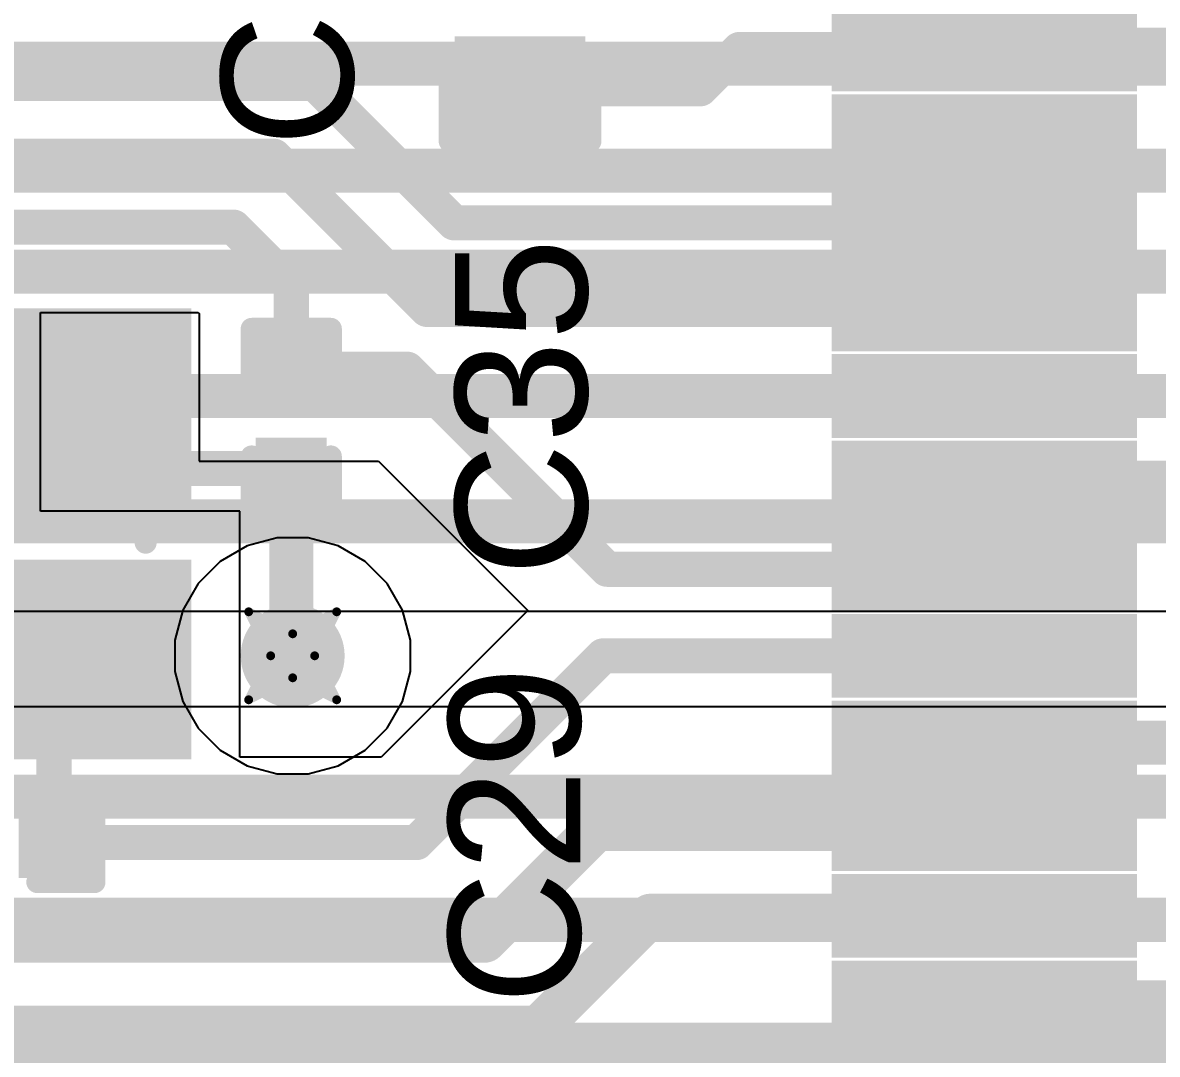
# Model space of a CAD drawing. Header units: inches. Extents: x -36 to 349, y -11 to 240.
# Drawn here: x 71.74 to 78.29, y 66.58 to 72.53 of the extents above; entities that cross this region are included whole.
import ezdxf

# ---------------------------------------------------------------- set-up
doc = ezdxf.new("R2010")
doc.units = ezdxf.units.IN
for name, color, linetype in [('Bottom Layer', 5, 'Continuous'), ('Drill Drawing', 1, 'Continuous'), ('Layer 1', 16, 'Continuous'), ('Layer 2', 76, 'Continuous'), ('Top Layer', 1, 'Continuous'), ('Top Overlay', 2, 'Continuous'), ('Top Paste', 8, 'Continuous'), ('Top Solder', 216, 'Continuous'), ('Via Holes', 16, 'Continuous')]:
    doc.layers.add(name, color=color, linetype=linetype)
doc.styles.add('Arial', font='', dxfattribs={"height": 0.2})
doc.styles.get('Arial').set_extended_font_data('Arial')

# ---------------------------------------------------------------- blocks, each defined once
blk = doc.blocks.new('Q22FA12800090_145')
at = {"layer": 'Top Layer'}
for points in [[(-0.475, 0.425), (0.475, 0.425), (0.475, -0.425), (-0.475, -0.425)], [(0.975, 0.425), (1.925, 0.425), (1.925, -0.425), (0.975, -0.425)], [(-0.475, -0.725), (0.475, -0.725), (0.475, -1.575), (-0.475, -1.575)], [(0.975, -0.725), (1.925, -0.725), (1.925, -1.575), (0.975, -1.575)]]:
    blk.add_hatch(color=1, dxfattribs=at).paths.add_polyline_path(points)
at = {"layer": 'Top Paste'}
for points in [[(-0.475, 0.425), (0.475, 0.425), (0.475, -0.425), (-0.475, -0.425)], [(0.975, 0.425), (1.925, 0.425), (1.925, -0.425), (0.975, -0.425)], [(-0.475, -0.725), (0.475, -0.725), (0.475, -1.575), (-0.475, -1.575)], [(0.975, -0.725), (1.925, -0.725), (1.925, -1.575), (0.975, -1.575)]]:
    blk.add_hatch(color=8, dxfattribs=at).paths.add_polyline_path(points)
at = {"layer": 'Top Solder'}
for points in [[(-0.5766, 0.5266), (0.5766, 0.5266), (0.5766, -0.5266), (-0.5766, -0.5266)], [(0.8734, 0.5266), (2.0266, 0.5266), (2.0266, -0.5266), (0.8734, -0.5266)], [(-0.5766, -0.6234), (0.5766, -0.6234), (0.5766, -1.6766), (-0.5766, -1.6766)], [(0.8734, -0.6234), (2.0266, -0.6234), (2.0266, -1.6766), (0.8734, -1.6766)]]:
    blk.add_hatch(color=216, dxfattribs=at).paths.add_polyline_path(points)
at = {"layer": 'Top Overlay'}
for points in [[(0.6742, 0.2886, 0.127, 0.127, 0), (0.7758, 0.2886, 0.127, 0.127, 0)], [(-0.6974, 0.1108, 0.127, 0.127, 0), (-0.6974, -0.0416, 0.127, 0.127, 0)], [(-0.6974, 0.1108, 0.127, 0.127, 0), (-0.6212, 0.0346, 0.127, 0.127, 0)], [(-0.6212, 0.0346, 0.127, 0.127, 0), (-0.6974, -0.0416, 0.127, 0.127, 0)], [(0.6742, -1.4132, 0.127, 0.127, 0), (0.7758, -1.4132, 0.127, 0.127, 0)]]:
    blk.add_lwpolyline(points, format="xyseb", dxfattribs=at)
for points in [[(0.6424, 0.2886, 0.0635, 0.0635, 1), (0.7059, 0.2886, 0.0635, 0.0635, 1)], [(0.744, 0.2886, 0.0635, 0.0635, 1), (0.8075, 0.2886, 0.0635, 0.0635, 1)], [(-0.7292, 0.1108, 0.0635, 0.0635, 1), (-0.6657, 0.1108, 0.0635, 0.0635, 1)], [(-0.7292, 0.1108, 0.0635, 0.0635, 1), (-0.6657, 0.1108, 0.0635, 0.0635, 1)], [(-0.653, 0.0346, 0.0635, 0.0635, 1), (-0.5895, 0.0346, 0.0635, 0.0635, 1)], [(-0.653, 0.0346, 0.0635, 0.0635, 1), (-0.5895, 0.0346, 0.0635, 0.0635, 1)], [(-0.7292, -0.0416, 0.0635, 0.0635, 1), (-0.6657, -0.0416, 0.0635, 0.0635, 1)], [(-0.7292, -0.0416, 0.0635, 0.0635, 1), (-0.6657, -0.0416, 0.0635, 0.0635, 1)], [(0.6424, -1.4132, 0.0635, 0.0635, 1), (0.7059, -1.4132, 0.0635, 0.0635, 1)], [(0.744, -1.4132, 0.0635, 0.0635, 1), (0.8075, -1.4132, 0.0635, 0.0635, 1)]]:
    blk.add_lwpolyline(points, format="xyseb", close=True, dxfattribs=at)
blk = doc.blocks.new('LQFP_144_20_20__155')
at = {"layer": 'Top Layer'}
for points in [[(-11.46, 0.89), (-9.9, 0.89), (-9.9, 0.61), (-11.46, 0.61)], [(-11.46, 0.39), (-9.9, 0.39), (-9.9, 0.11), (-11.46, 0.11)], [(-11.46, -0.11), (-9.9, -0.11), (-9.9, -0.39), (-11.46, -0.39)], [(-11.46, -0.61), (-9.9, -0.61), (-9.9, -0.89), (-11.46, -0.89)], [(-11.46, -1.11), (-9.9, -1.11), (-9.9, -1.39), (-11.46, -1.39)], [(-11.46, -1.61), (-9.9, -1.61), (-9.9, -1.89), (-11.46, -1.89)], [(-11.46, -2.11), (-9.9, -2.11), (-9.9, -2.39), (-11.46, -2.39)], [(-11.46, -2.61), (-9.9, -2.61), (-9.9, -2.89), (-11.46, -2.89)], [(-11.46, -3.11), (-9.9, -3.11), (-9.9, -3.39), (-11.46, -3.39)], [(-11.46, -3.61), (-9.9, -3.61), (-9.9, -3.89), (-11.46, -3.89)], [(-11.46, -4.11), (-9.9, -4.11), (-9.9, -4.39), (-11.46, -4.39)], [(-11.46, -4.61), (-9.9, -4.61), (-9.9, -4.89), (-11.46, -4.89)]]:
    blk.add_hatch(color=1, dxfattribs=at).paths.add_polyline_path(points)
at = {"layer": 'Top Paste'}
for points in [[(-11.46, 0.89), (-9.9, 0.89), (-9.9, 0.61), (-11.46, 0.61)], [(-11.46, 0.39), (-9.9, 0.39), (-9.9, 0.11), (-11.46, 0.11)], [(-11.46, -0.11), (-9.9, -0.11), (-9.9, -0.39), (-11.46, -0.39)], [(-11.46, -0.61), (-9.9, -0.61), (-9.9, -0.89), (-11.46, -0.89)], [(-11.46, -1.11), (-9.9, -1.11), (-9.9, -1.39), (-11.46, -1.39)], [(-11.46, -1.61), (-9.9, -1.61), (-9.9, -1.89), (-11.46, -1.89)], [(-11.46, -2.11), (-9.9, -2.11), (-9.9, -2.39), (-11.46, -2.39)], [(-11.46, -2.61), (-9.9, -2.61), (-9.9, -2.89), (-11.46, -2.89)], [(-11.46, -3.11), (-9.9, -3.11), (-9.9, -3.39), (-11.46, -3.39)], [(-11.46, -3.61), (-9.9, -3.61), (-9.9, -3.89), (-11.46, -3.89)], [(-11.46, -4.11), (-9.9, -4.11), (-9.9, -4.39), (-11.46, -4.39)], [(-11.46, -4.61), (-9.9, -4.61), (-9.9, -4.89), (-11.46, -4.89)]]:
    blk.add_hatch(color=8, dxfattribs=at).paths.add_polyline_path(points)
at = {"layer": 'Top Solder'}
for points in [[(-11.5616, 0.9916), (-9.7984, 0.9916), (-9.7984, 0.5084), (-11.5616, 0.5084)], [(-11.5616, 0.4916), (-9.7984, 0.4916), (-9.7984, 0.0084), (-11.5616, 0.0084)], [(-11.5616, -0.0084), (-9.7984, -0.0084), (-9.7984, -0.4916), (-11.5616, -0.4916)], [(-11.5616, -0.5084), (-9.7984, -0.5084), (-9.7984, -0.9916), (-11.5616, -0.9916)], [(-11.5616, -1.0084), (-9.7984, -1.0084), (-9.7984, -1.4916), (-11.5616, -1.4916)], [(-11.5616, -1.5084), (-9.7984, -1.5084), (-9.7984, -1.9916), (-11.5616, -1.9916)], [(-11.5616, -2.0084), (-9.7984, -2.0084), (-9.7984, -2.4916), (-11.5616, -2.4916)], [(-11.5616, -2.5084), (-9.7984, -2.5084), (-9.7984, -2.9916), (-11.5616, -2.9916)], [(-11.5616, -3.0084), (-9.7984, -3.0084), (-9.7984, -3.4916), (-11.5616, -3.4916)], [(-11.5616, -3.5084), (-9.7984, -3.5084), (-9.7984, -3.9916), (-11.5616, -3.9916)], [(-11.5616, -4.0084), (-9.7984, -4.0084), (-9.7984, -4.4916), (-11.5616, -4.4916)], [(-11.5616, -4.5084), (-9.7984, -4.5084), (-9.7984, -4.9916), (-11.5616, -4.9916)], [(-11.5616, -5.0084), (-9.7984, -5.0084), (-9.7984, -5.4916), (-11.5616, -5.4916)]]:
    blk.add_hatch(color=216, dxfattribs=at).paths.add_polyline_path(points)
blk = doc.blocks.new('C___0201_471')
at = {"layer": 'Top Layer'}
for points in [[(-0.45, 0.15), (-0.15, 0.15), (-0.15, -0.15), (-0.45, -0.15)], [(0.15, 0.15), (0.45, 0.15), (0.45, -0.15), (0.15, -0.15)]]:
    blk.add_hatch(color=1, dxfattribs=at).paths.add_polyline_path(points)
at = {"layer": 'Top Paste'}
for points in [[(-0.45, 0.15), (-0.15, 0.15), (-0.15, -0.15), (-0.45, -0.15)], [(0.15, 0.15), (0.45, 0.15), (0.45, -0.15), (0.15, -0.15)]]:
    blk.add_hatch(color=8, dxfattribs=at).paths.add_polyline_path(points)
at = {"layer": 'Top Solder'}
for points in [[(-0.505, 0.205), (-0.095, 0.205), (-0.095, -0.205), (-0.505, -0.205)], [(0.095, 0.205), (0.505, 0.205), (0.505, -0.205), (0.095, -0.205)]]:
    blk.add_hatch(color=216, dxfattribs=at).paths.add_polyline_path(points)
at = {"layer": 'Top Overlay'}
for points in [[(-0.5334, 0.2286, 0.127, 0.127, 0), (-0.2032, 0.2286, 0.127, 0.127, 0)], [(-0.5334, 0.2286, 0.127, 0.127, 0), (-0.5334, -0.2286, 0.127, 0.127, 0)], [(0.2032, 0.2286, 0.127, 0.127, 0), (0.5334, 0.2286, 0.127, 0.127, 0)], [(0.5334, 0.2286, 0.127, 0.127, 0), (0.5334, -0.2286, 0.127, 0.127, 0)], [(-0.5334, -0.2286, 0.127, 0.127, 0), (-0.2032, -0.2286, 0.127, 0.127, 0)], [(0.2032, -0.2286, 0.127, 0.127, 0), (0.5334, -0.2286, 0.127, 0.127, 0)]]:
    blk.add_lwpolyline(points, format="xyseb", dxfattribs=at)
for points in [[(-0.5652, 0.2286, 0.0635, 0.0635, 1), (-0.5017, 0.2286, 0.0635, 0.0635, 1)], [(-0.5652, 0.2286, 0.0635, 0.0635, 1), (-0.5017, 0.2286, 0.0635, 0.0635, 1)], [(-0.235, 0.2286, 0.0635, 0.0635, 1), (-0.1715, 0.2286, 0.0635, 0.0635, 1)], [(0.1714, 0.2286, 0.0635, 0.0635, 1), (0.2349, 0.2286, 0.0635, 0.0635, 1)], [(0.5016, 0.2286, 0.0635, 0.0635, 1), (0.5651, 0.2286, 0.0635, 0.0635, 1)], [(0.5016, 0.2286, 0.0635, 0.0635, 1), (0.5651, 0.2286, 0.0635, 0.0635, 1)], [(-0.5652, -0.2286, 0.0635, 0.0635, 1), (-0.5017, -0.2286, 0.0635, 0.0635, 1)], [(-0.5652, -0.2286, 0.0635, 0.0635, 1), (-0.5017, -0.2286, 0.0635, 0.0635, 1)], [(-0.235, -0.2286, 0.0635, 0.0635, 1), (-0.1715, -0.2286, 0.0635, 0.0635, 1)], [(0.1714, -0.2286, 0.0635, 0.0635, 1), (0.2349, -0.2286, 0.0635, 0.0635, 1)], [(0.5016, -0.2286, 0.0635, 0.0635, 1), (0.5651, -0.2286, 0.0635, 0.0635, 1)], [(0.5016, -0.2286, 0.0635, 0.0635, 1), (0.5651, -0.2286, 0.0635, 0.0635, 1)]]:
    blk.add_lwpolyline(points, format="xyseb", close=True, dxfattribs=at)
blk = doc.blocks.new('C___0201_472')
at = {"layer": 'Top Layer'}
for points in [[(-0.45, 0.15), (-0.15, 0.15), (-0.15, -0.15), (-0.45, -0.15)], [(0.15, 0.15), (0.45, 0.15), (0.45, -0.15), (0.15, -0.15)]]:
    blk.add_hatch(color=1, dxfattribs=at).paths.add_polyline_path(points)
at = {"layer": 'Top Paste'}
for points in [[(-0.45, 0.15), (-0.15, 0.15), (-0.15, -0.15), (-0.45, -0.15)], [(0.15, 0.15), (0.45, 0.15), (0.45, -0.15), (0.15, -0.15)]]:
    blk.add_hatch(color=8, dxfattribs=at).paths.add_polyline_path(points)
at = {"layer": 'Top Solder'}
for points in [[(-0.505, 0.205), (-0.095, 0.205), (-0.095, -0.205), (-0.505, -0.205)], [(0.095, 0.205), (0.505, 0.205), (0.505, -0.205), (0.095, -0.205)]]:
    blk.add_hatch(color=216, dxfattribs=at).paths.add_polyline_path(points)
at = {"layer": 'Top Overlay'}
for points in [[(-0.5334, 0.2286, 0.127, 0.127, 0), (-0.2032, 0.2286, 0.127, 0.127, 0)], [(-0.5334, -0.2286, 0.127, 0.127, 0), (-0.5334, 0.2286, 0.127, 0.127, 0)], [(0.2032, 0.2286, 0.127, 0.127, 0), (0.5334, 0.2286, 0.127, 0.127, 0)], [(0.5334, -0.2286, 0.127, 0.127, 0), (0.5334, 0.2286, 0.127, 0.127, 0)], [(-0.5334, -0.2286, 0.127, 0.127, 0), (-0.2032, -0.2286, 0.127, 0.127, 0)], [(0.2032, -0.2286, 0.127, 0.127, 0), (0.5334, -0.2286, 0.127, 0.127, 0)]]:
    blk.add_lwpolyline(points, format="xyseb", dxfattribs=at)
for points in [[(-0.5652, 0.2286, 0.0635, 0.0635, 1), (-0.5017, 0.2286, 0.0635, 0.0635, 1)], [(-0.5652, 0.2286, 0.0635, 0.0635, 1), (-0.5017, 0.2286, 0.0635, 0.0635, 1)], [(-0.235, 0.2286, 0.0635, 0.0635, 1), (-0.1715, 0.2286, 0.0635, 0.0635, 1)], [(0.1714, 0.2286, 0.0635, 0.0635, 1), (0.2349, 0.2286, 0.0635, 0.0635, 1)], [(0.5016, 0.2286, 0.0635, 0.0635, 1), (0.5651, 0.2286, 0.0635, 0.0635, 1)], [(0.5016, 0.2286, 0.0635, 0.0635, 1), (0.5651, 0.2286, 0.0635, 0.0635, 1)], [(-0.5652, -0.2286, 0.0635, 0.0635, 1), (-0.5017, -0.2286, 0.0635, 0.0635, 1)], [(-0.5652, -0.2286, 0.0635, 0.0635, 1), (-0.5017, -0.2286, 0.0635, 0.0635, 1)], [(-0.235, -0.2286, 0.0635, 0.0635, 1), (-0.1715, -0.2286, 0.0635, 0.0635, 1)], [(0.1714, -0.2286, 0.0635, 0.0635, 1), (0.2349, -0.2286, 0.0635, 0.0635, 1)], [(0.5016, -0.2286, 0.0635, 0.0635, 1), (0.5651, -0.2286, 0.0635, 0.0635, 1)], [(0.5016, -0.2286, 0.0635, 0.0635, 1), (0.5651, -0.2286, 0.0635, 0.0635, 1)]]:
    blk.add_lwpolyline(points, format="xyseb", close=True, dxfattribs=at)
blk = doc.blocks.new('C___0402_491')
at = {"layer": 'Top Layer'}
for points in [[(-0.6985, -0.3175), (-0.6985, 0.3175), (-0.2413, 0.3175), (-0.2413, -0.3175)], [(0.2413, -0.3175), (0.2413, 0.3175), (0.6985, 0.3175), (0.6985, -0.3175)]]:
    blk.add_hatch(color=1, dxfattribs=at).paths.add_polyline_path(points)
at = {"layer": 'Top Paste'}
for points in [[(-0.6985, -0.3175), (-0.6985, 0.3175), (-0.2413, 0.3175), (-0.2413, -0.3175)], [(0.2413, -0.3175), (0.2413, 0.3175), (0.6985, 0.3175), (0.6985, -0.3175)]]:
    blk.add_hatch(color=8, dxfattribs=at).paths.add_polyline_path(points)
at = {"layer": 'Top Solder'}
for points in [[(-0.7585, -0.3775), (-0.7585, 0.3775), (-0.1813, 0.3775), (-0.1813, -0.3775)], [(0.1813, -0.3775), (0.1813, 0.3775), (0.7585, 0.3775), (0.7585, -0.3775)]]:
    blk.add_hatch(color=216, dxfattribs=at).paths.add_polyline_path(points)
at = {"layer": 'Top Overlay'}
for points in [[(-0.7874, 0.4064, 0.127, 0.127, 0), (-0.7874, -0.4064, 0.127, 0.127, 0)], [(-0.7874, 0.4064, 0.127, 0.127, 0), (-0.2794, 0.4064, 0.127, 0.127, 0)], [(0.2794, 0.4064, 0.127, 0.127, 0), (0.7874, 0.4064, 0.127, 0.127, 0)], [(0.7874, 0.4064, 0.127, 0.127, 0), (0.7874, -0.4064, 0.127, 0.127, 0)], [(-0.7874, -0.4064, 0.127, 0.127, 0), (-0.2794, -0.4064, 0.127, 0.127, 0)], [(0.2794, -0.4064, 0.127, 0.127, 0), (0.7874, -0.4064, 0.127, 0.127, 0)]]:
    blk.add_lwpolyline(points, format="xyseb", dxfattribs=at)
for points in [[(-0.8192, 0.4064, 0.0635, 0.0635, 1), (-0.7557, 0.4064, 0.0635, 0.0635, 1)], [(-0.8192, 0.4064, 0.0635, 0.0635, 1), (-0.7557, 0.4064, 0.0635, 0.0635, 1)], [(-0.3112, 0.4064, 0.0635, 0.0635, 1), (-0.2477, 0.4064, 0.0635, 0.0635, 1)], [(0.2476, 0.4064, 0.0635, 0.0635, 1), (0.3111, 0.4064, 0.0635, 0.0635, 1)], [(0.7556, 0.4064, 0.0635, 0.0635, 1), (0.8191, 0.4064, 0.0635, 0.0635, 1)], [(0.7556, 0.4064, 0.0635, 0.0635, 1), (0.8191, 0.4064, 0.0635, 0.0635, 1)], [(-0.8192, -0.4064, 0.0635, 0.0635, 1), (-0.7557, -0.4064, 0.0635, 0.0635, 1)], [(-0.8192, -0.4064, 0.0635, 0.0635, 1), (-0.7557, -0.4064, 0.0635, 0.0635, 1)], [(-0.3112, -0.4064, 0.0635, 0.0635, 1), (-0.2477, -0.4064, 0.0635, 0.0635, 1)], [(0.2476, -0.4064, 0.0635, 0.0635, 1), (0.3111, -0.4064, 0.0635, 0.0635, 1)], [(0.7556, -0.4064, 0.0635, 0.0635, 1), (0.8191, -0.4064, 0.0635, 0.0635, 1)], [(0.7556, -0.4064, 0.0635, 0.0635, 1), (0.8191, -0.4064, 0.0635, 0.0635, 1)]]:
    blk.add_lwpolyline(points, format="xyseb", close=True, dxfattribs=at)

msp = doc.modelspace()

# ---------------------------------------------------------------- hatches: boundary and pattern name
at = {"layer": 'Bottom Layer'}
h = msp.add_hatch(color=5, dxfattribs=at)
edge = h.paths.add_edge_path()
edge.add_arc((73.2962, 68.8784), 0.3, 0, 360)
at = {"layer": 'Layer 1'}
h = msp.add_hatch(color=16, dxfattribs=at)
edge = h.paths.add_edge_path()
edge.add_arc((73.2962, 68.8784), 0.3, 0, 360)
at = {"layer": 'Layer 2'}
h = msp.add_hatch(color=76, dxfattribs=at)
edge = h.paths.add_edge_path()
edge.add_arc((73.2962, 68.8784), 0.3, 0, 360)
at = {"layer": 'Top Layer'}
h = msp.add_hatch(color=1, dxfattribs=at)
edge = h.paths.add_edge_path()
edge.add_arc((73.2962, 68.8784), 0.3, 0, 360)
at = {"layer": 'Via Holes'}
h = msp.add_hatch(color=7, dxfattribs=at)
edge = h.paths.add_edge_path()
edge.add_arc((73.2962, 68.8784), 0.15, 0, 360)

# ---------------------------------------------------------------- linework, layer by layer
at = {"layer": 'Bottom Layer'}
for p, q in [((69.5013, 69.136), (78.8808, 69.136)), ((78.943, 68.5836), (70.3846, 68.5836))]:
    msp.add_line(p, q, dxfattribs=at)
for points in [[(70.4732, 72.2958, 0.254, 0.254, 0), (104.5523, 72.2958, 0.254, 0.254, 0)], [(69.7727, 71.6788, 0.254, 0.254, 0), (95.1371, 71.6788, 0.254, 0.254, 0)], [(69.5316, 71.0967, 0.254, 0.254, 0), (94.3425, 71.0967, 0.254, 0.254, 0)], [(69.006, 70.378, 0.254, 0.254, 0), (79.5618, 70.378, 0.254, 0.254, 0)], [(69.2867, 69.6539, 0.254, 0.254, 0), (79.1229, 69.6539, 0.254, 0.254, 0)], [(70.3846, 68.0656, 0.254, 0.254, 0), (93.9066, 68.0656, 0.254, 0.254, 0)], [(70.9318, 67.3544, 0.254, 0.254, 0), (93.3923, 67.3544, 0.254, 0.254, 0)], [(71.5971, 66.6331, 0.254, 0.254, 0), (93.0211, 66.6331, 0.254, 0.254, 0)]]:
    msp.add_lwpolyline(points, format="xyseb", dxfattribs=at)
at = {"layer": 'Drill Drawing'}
for points in [[(73.0422, 69.1324, 0.0508, 0.0508, 0), (73.2962, 69.0054, 0.0508, 0.0508, 0)], [(73.0422, 69.1324, 0.0508, 0.0508, 0), (73.1692, 68.8784, 0.0508, 0.0508, 0)], [(73.2962, 69.0054, 0.0508, 0.0508, 0), (73.5502, 69.1324, 0.0508, 0.0508, 0)], [(73.4232, 68.8784, 0.0508, 0.0508, 0), (73.5502, 69.1324, 0.0508, 0.0508, 0)], [(73.0422, 68.6244, 0.0508, 0.0508, 0), (73.1692, 68.8784, 0.0508, 0.0508, 0)], [(73.4232, 68.8784, 0.0508, 0.0508, 0), (73.5502, 68.6244, 0.0508, 0.0508, 0)], [(73.0422, 68.6244, 0.0508, 0.0508, 0), (73.2962, 68.7514, 0.0508, 0.0508, 0)], [(73.2962, 68.7514, 0.0508, 0.0508, 0), (73.5502, 68.6244, 0.0508, 0.0508, 0)]]:
    msp.add_lwpolyline(points, format="xyseb", dxfattribs=at)
for points in [[(73.0295, 69.1324, 0.0254, 0.0254, 1), (73.0549, 69.1324, 0.0254, 0.0254, 1)], [(73.0295, 69.1324, 0.0254, 0.0254, 1), (73.0549, 69.1324, 0.0254, 0.0254, 1)], [(73.5375, 69.1324, 0.0254, 0.0254, 1), (73.5629, 69.1324, 0.0254, 0.0254, 1)], [(73.5375, 69.1324, 0.0254, 0.0254, 1), (73.5629, 69.1324, 0.0254, 0.0254, 1)], [(73.2835, 69.0054, 0.0254, 0.0254, 1), (73.3089, 69.0054, 0.0254, 0.0254, 1)], [(73.2835, 69.0054, 0.0254, 0.0254, 1), (73.3089, 69.0054, 0.0254, 0.0254, 1)], [(73.1565, 68.8784, 0.0254, 0.0254, 1), (73.1819, 68.8784, 0.0254, 0.0254, 1)], [(73.1565, 68.8784, 0.0254, 0.0254, 1), (73.1819, 68.8784, 0.0254, 0.0254, 1)], [(73.4105, 68.8784, 0.0254, 0.0254, 1), (73.4359, 68.8784, 0.0254, 0.0254, 1)], [(73.4105, 68.8784, 0.0254, 0.0254, 1), (73.4359, 68.8784, 0.0254, 0.0254, 1)], [(73.2835, 68.7514, 0.0254, 0.0254, 1), (73.3089, 68.7514, 0.0254, 0.0254, 1)], [(73.2835, 68.7514, 0.0254, 0.0254, 1), (73.3089, 68.7514, 0.0254, 0.0254, 1)], [(73.0295, 68.6244, 0.0254, 0.0254, 1), (73.0549, 68.6244, 0.0254, 0.0254, 1)], [(73.0295, 68.6244, 0.0254, 0.0254, 1), (73.0549, 68.6244, 0.0254, 0.0254, 1)], [(73.5375, 68.6244, 0.0254, 0.0254, 1), (73.5629, 68.6244, 0.0254, 0.0254, 1)], [(73.5375, 68.6244, 0.0254, 0.0254, 1), (73.5629, 68.6244, 0.0254, 0.0254, 1)]]:
    msp.add_lwpolyline(points, format="xyseb", close=True, dxfattribs=at)
at = {"layer": 'Layer 2'}
for p, q in [((73.0333, 69.513), (72.878, 69.4233)), ((73.2065, 69.5594), (73.0333, 69.513)), ((73.3858, 69.5594), (73.2065, 69.5594)), ((73.559, 69.513), (73.3858, 69.5594)), ((73.7143, 69.4233), (73.559, 69.513)), ((72.878, 69.4233), (72.7512, 69.2965)), ((73.8411, 69.2965), (73.7143, 69.4233)), ((72.7512, 69.2965), (72.6616, 69.1412)), ((73.9308, 69.1412), (73.8411, 69.2965)), ((72.6616, 69.1412), (72.6152, 68.968)), ((73.9772, 68.968), (73.9308, 69.1412)), ((72.6152, 68.968), (72.6152, 68.7887)), ((73.9772, 68.7887), (73.9772, 68.968)), ((72.6152, 68.7887), (72.6616, 68.6155)), ((73.9308, 68.6155), (73.9772, 68.7887)), ((72.6616, 68.6155), (72.7512, 68.4602)), ((73.8411, 68.4602), (73.9308, 68.6155)), ((72.7512, 68.4602), (72.878, 68.3334)), ((73.7143, 68.3334), (73.8411, 68.4602)), ((72.878, 68.3334), (73.0333, 68.2438)), ((73.559, 68.2438), (73.7143, 68.3334)), ((73.0333, 68.2438), (73.2065, 68.1974)), ((73.2065, 68.1974), (73.3858, 68.1974)), ((73.3858, 68.1974), (73.559, 68.2438))]:
    msp.add_line(p, q, dxfattribs=at)
at = {"layer": 'Top Layer'}
for p, q in [((71.8402, 69.7132), (71.8402, 70.8605)), ((71.8402, 70.8605), (72.7504, 70.8605)), ((72.7504, 70.8605), (72.757, 70.854)), ((72.757, 70.854), (72.757, 70.0015)), ((72.757, 70.0015), (73.7923, 70.0015)), ((73.7923, 70.0015), (74.6543, 69.1396)), ((72.9902, 69.7132), (71.8402, 69.7132)), ((72.9902, 68.2929), (72.9902, 69.7132)), ((74.6543, 69.1396), (73.8076, 68.2929)), ((73.8076, 68.2929), (72.9902, 68.2929))]:
    msp.add_line(p, q, dxfattribs=at)
for points in [[(75.6491, 72.1515, 0.2032, 0.2032, 0), (75.8756, 72.378, 0.2032, 0.2032, 0)], [(75.8756, 72.378, 0.2032, 0.2032, 0), (77.2892, 72.378, 0.2032, 0.2032, 0)], [(77.2892, 72.378, 0.254, 0.254, 0), (80.8733, 72.378, 0.254, 0.254, 0)], [(68.0048, 72.1828, 0.2032, 0.2032, 0), (73.4232, 72.1828, 0.2032, 0.2032, 0)], [(73.4232, 72.1828, 0.2032, 0.2032, 0), (74.2279, 71.378, 0.2032, 0.2032, 0)], [(74.6596, 72.1515, 0.2032, 0.2032, 0), (75.6491, 72.1515, 0.2032, 0.2032, 0)], [(69.3068, 71.7616, 0.2032, 0.2032, 0), (73.1884, 71.7616, 0.2032, 0.2032, 0)], [(73.1884, 71.7616, 0.2032, 0.2032, 0), (74.072, 70.878, 0.2032, 0.2032, 0)], [(74.2279, 71.378, 0.2032, 0.2032, 0), (77.2892, 71.378, 0.2032, 0.2032, 0)], [(71.2956, 71.3526, 0.2032, 0.2032, 0), (72.9543, 71.3526, 0.2032, 0.2032, 0)], [(72.9543, 71.3526, 0.2032, 0.2032, 0), (73.288, 71.0189, 0.2032, 0.2032, 0)], [(73.288, 70.5325, 0.2032, 0.2032, 0), (73.288, 71.0189, 0.2032, 0.2032, 0)], [(74.072, 70.878, 0.2032, 0.2032, 0), (77.2892, 70.878, 0.2032, 0.2032, 0)], [(73.288, 70.5325, 0.2032, 0.2032, 0), (73.9572, 70.5325, 0.2032, 0.2032, 0)], [(73.9572, 70.5325, 0.2032, 0.2032, 0), (75.1117, 69.378, 0.2032, 0.2032, 0)], [(77.2892, 70.378, 0.254, 0.254, 0), (79.5618, 70.378, 0.254, 0.254, 0)], [(72.1842, 70.2572, 0.254, 0.254, 0), (72.1842, 70.2832, 0.254, 0.254, 0)], [(72.1842, 70.2832, 0.2032, 0.2032, 0), (72.1842, 70.3072, 0.2032, 0.2032, 0)], [(72.1842, 70.2832, 0.2032, 0.2032, 0), (72.5076, 69.9598, 0.2032, 0.2032, 0)], [(72.5076, 69.9598, 0.2032, 0.2032, 0), (73.2607, 69.9598, 0.2032, 0.2032, 0)], [(73.2607, 69.9598, 0.2032, 0.2032, 0), (73.288, 69.9325, 0.2032, 0.2032, 0)], [(73.288, 68.8865, 0.254, 0.254, 0), (73.288, 69.9325, 0.254, 0.254, 0)], [(77.2892, 69.878, 0.254, 0.254, 0), (78.8988, 69.878, 0.254, 0.254, 0)], [(75.1117, 69.378, 0.2032, 0.2032, 0), (77.2892, 69.378, 0.2032, 0.2032, 0)], [(73.288, 68.8865, 0.381, 0.381, 0), (73.2962, 68.8784, 0.381, 0.381, 0)], [(74.0114, 67.8008, 0.2032, 0.2032, 0), (75.0886, 68.878, 0.2032, 0.2032, 0)], [(75.0886, 68.878, 0.2032, 0.2032, 0), (77.2892, 68.878, 0.2032, 0.2032, 0)], [(71.9187, 68.5917, 0.2032, 0.2032, 0), (72.1842, 68.8572, 0.2032, 0.2032, 0)], [(71.9187, 67.8008, 0.2032, 0.2032, 0), (71.9187, 68.5917, 0.2032, 0.2032, 0)], [(77.2892, 68.378, 0.254, 0.254, 0), (80.8584, 68.378, 0.254, 0.254, 0)], [(74.4042, 67.2338, 0.254, 0.254, 0), (75.0484, 67.878, 0.254, 0.254, 0)], [(75.0484, 67.878, 0.254, 0.254, 0), (77.2892, 67.878, 0.254, 0.254, 0)], [(71.9187, 67.8008, 0.2032, 0.2032, 0), (74.0114, 67.8008, 0.2032, 0.2032, 0)], [(74.7152, 66.7321, 0.254, 0.254, 0), (75.3611, 67.378, 0.254, 0.254, 0)], [(75.3611, 67.378, 0.254, 0.254, 0), (77.2892, 67.378, 0.254, 0.254, 0)], [(63.7376, 67.2338, 0.254, 0.254, 0), (74.4042, 67.2338, 0.254, 0.254, 0)], [(77.2892, 66.878, 0.254, 0.254, 0), (80.155, 66.878, 0.254, 0.254, 0)], [(64.5729, 66.7321, 0.254, 0.254, 0), (74.7152, 66.7321, 0.254, 0.254, 0)]]:
    msp.add_lwpolyline(points, format="xyseb", dxfattribs=at)
for points in [[(75.8248, 72.378, 0.1016, 0.1016, 1), (75.9264, 72.378, 0.1016, 0.1016, 1)], [(75.8248, 72.378, 0.1016, 0.1016, 1), (75.9264, 72.378, 0.1016, 0.1016, 1)], [(77.2257, 72.378, 0.127, 0.127, 1), (77.3527, 72.378, 0.127, 0.127, 1)], [(77.2384, 72.378, 0.1016, 0.1016, 1), (77.34, 72.378, 0.1016, 0.1016, 1)], [(73.3724, 72.1828, 0.1016, 0.1016, 1), (73.474, 72.1828, 0.1016, 0.1016, 1)], [(73.3724, 72.1828, 0.1016, 0.1016, 1), (73.474, 72.1828, 0.1016, 0.1016, 1)], [(74.6088, 72.1515, 0.1016, 0.1016, 1), (74.7104, 72.1515, 0.1016, 0.1016, 1)], [(75.5983, 72.1515, 0.1016, 0.1016, 1), (75.6999, 72.1515, 0.1016, 0.1016, 1)], [(75.5983, 72.1515, 0.1016, 0.1016, 1), (75.6999, 72.1515, 0.1016, 0.1016, 1)], [(73.1376, 71.7616, 0.1016, 0.1016, 1), (73.2392, 71.7616, 0.1016, 0.1016, 1)], [(73.1376, 71.7616, 0.1016, 0.1016, 1), (73.2392, 71.7616, 0.1016, 0.1016, 1)], [(74.1771, 71.378, 0.1016, 0.1016, 1), (74.2787, 71.378, 0.1016, 0.1016, 1)], [(74.1771, 71.378, 0.1016, 0.1016, 1), (74.2787, 71.378, 0.1016, 0.1016, 1)], [(77.2384, 71.378, 0.1016, 0.1016, 1), (77.34, 71.378, 0.1016, 0.1016, 1)], [(72.9035, 71.3526, 0.1016, 0.1016, 1), (73.0051, 71.3526, 0.1016, 0.1016, 1)], [(72.9035, 71.3526, 0.1016, 0.1016, 1), (73.0051, 71.3526, 0.1016, 0.1016, 1)], [(73.2372, 71.0189, 0.1016, 0.1016, 1), (73.3388, 71.0189, 0.1016, 0.1016, 1)], [(73.2372, 71.0189, 0.1016, 0.1016, 1), (73.3388, 71.0189, 0.1016, 0.1016, 1)], [(74.0212, 70.878, 0.1016, 0.1016, 1), (74.1228, 70.878, 0.1016, 0.1016, 1)], [(74.0212, 70.878, 0.1016, 0.1016, 1), (74.1228, 70.878, 0.1016, 0.1016, 1)], [(77.2384, 70.878, 0.1016, 0.1016, 1), (77.34, 70.878, 0.1016, 0.1016, 1)], [(73.2372, 70.5325, 0.1016, 0.1016, 1), (73.3388, 70.5325, 0.1016, 0.1016, 1)], [(73.2372, 70.5325, 0.1016, 0.1016, 1), (73.3388, 70.5325, 0.1016, 0.1016, 1)], [(73.9064, 70.5325, 0.1016, 0.1016, 1), (74.008, 70.5325, 0.1016, 0.1016, 1)], [(73.9064, 70.5325, 0.1016, 0.1016, 1), (74.008, 70.5325, 0.1016, 0.1016, 1)], [(77.2257, 70.378, 0.127, 0.127, 1), (77.3527, 70.378, 0.127, 0.127, 1)], [(72.1207, 70.2832, 0.127, 0.127, 1), (72.2477, 70.2832, 0.127, 0.127, 1)], [(72.1207, 70.2572, 0.127, 0.127, 1), (72.2477, 70.2572, 0.127, 0.127, 1)], [(72.1334, 70.3072, 0.1016, 0.1016, 1), (72.235, 70.3072, 0.1016, 0.1016, 1)], [(72.1334, 70.2832, 0.1016, 0.1016, 1), (72.235, 70.2832, 0.1016, 0.1016, 1)], [(72.1334, 70.2832, 0.1016, 0.1016, 1), (72.235, 70.2832, 0.1016, 0.1016, 1)], [(72.4568, 69.9598, 0.1016, 0.1016, 1), (72.5584, 69.9598, 0.1016, 0.1016, 1)], [(72.4568, 69.9598, 0.1016, 0.1016, 1), (72.5584, 69.9598, 0.1016, 0.1016, 1)], [(73.2099, 69.9598, 0.1016, 0.1016, 1), (73.3115, 69.9598, 0.1016, 0.1016, 1)], [(73.2099, 69.9598, 0.1016, 0.1016, 1), (73.3115, 69.9598, 0.1016, 0.1016, 1)], [(73.2245, 69.9325, 0.127, 0.127, 1), (73.3515, 69.9325, 0.127, 0.127, 1)], [(73.2372, 69.9325, 0.1016, 0.1016, 1), (73.3388, 69.9325, 0.1016, 0.1016, 1)], [(77.2257, 69.878, 0.127, 0.127, 1), (77.3527, 69.878, 0.127, 0.127, 1)], [(75.0609, 69.378, 0.1016, 0.1016, 1), (75.1625, 69.378, 0.1016, 0.1016, 1)], [(75.0609, 69.378, 0.1016, 0.1016, 1), (75.1625, 69.378, 0.1016, 0.1016, 1)], [(77.2384, 69.378, 0.1016, 0.1016, 1), (77.34, 69.378, 0.1016, 0.1016, 1)], [(73.1927, 68.8865, 0.1905, 0.1905, 1), (73.3832, 68.8865, 0.1905, 0.1905, 1)], [(73.2009, 68.8784, 0.1905, 0.1905, 1), (73.3914, 68.8784, 0.1905, 0.1905, 1)], [(73.2245, 68.8865, 0.127, 0.127, 1), (73.3515, 68.8865, 0.127, 0.127, 1)], [(75.0378, 68.878, 0.1016, 0.1016, 1), (75.1394, 68.878, 0.1016, 0.1016, 1)], [(75.0378, 68.878, 0.1016, 0.1016, 1), (75.1394, 68.878, 0.1016, 0.1016, 1)], [(77.2384, 68.878, 0.1016, 0.1016, 1), (77.34, 68.878, 0.1016, 0.1016, 1)], [(72.1334, 68.8572, 0.1016, 0.1016, 1), (72.235, 68.8572, 0.1016, 0.1016, 1)], [(71.8679, 68.5917, 0.1016, 0.1016, 1), (71.9695, 68.5917, 0.1016, 0.1016, 1)], [(71.8679, 68.5917, 0.1016, 0.1016, 1), (71.9695, 68.5917, 0.1016, 0.1016, 1)], [(77.2257, 68.378, 0.127, 0.127, 1), (77.3527, 68.378, 0.127, 0.127, 1)], [(74.9849, 67.878, 0.127, 0.127, 1), (75.1119, 67.878, 0.127, 0.127, 1)], [(74.9849, 67.878, 0.127, 0.127, 1), (75.1119, 67.878, 0.127, 0.127, 1)], [(77.2257, 67.878, 0.127, 0.127, 1), (77.3527, 67.878, 0.127, 0.127, 1)], [(71.8679, 67.8008, 0.1016, 0.1016, 1), (71.9695, 67.8008, 0.1016, 0.1016, 1)], [(71.8679, 67.8008, 0.1016, 0.1016, 1), (71.9695, 67.8008, 0.1016, 0.1016, 1)], [(73.9606, 67.8008, 0.1016, 0.1016, 1), (74.0622, 67.8008, 0.1016, 0.1016, 1)], [(73.9606, 67.8008, 0.1016, 0.1016, 1), (74.0622, 67.8008, 0.1016, 0.1016, 1)], [(75.2976, 67.378, 0.127, 0.127, 1), (75.4246, 67.378, 0.127, 0.127, 1)], [(75.2976, 67.378, 0.127, 0.127, 1), (75.4246, 67.378, 0.127, 0.127, 1)], [(77.2257, 67.378, 0.127, 0.127, 1), (77.3527, 67.378, 0.127, 0.127, 1)], [(74.3407, 67.2338, 0.127, 0.127, 1), (74.4677, 67.2338, 0.127, 0.127, 1)], [(74.3407, 67.2338, 0.127, 0.127, 1), (74.4677, 67.2338, 0.127, 0.127, 1)], [(77.2257, 66.878, 0.127, 0.127, 1), (77.3527, 66.878, 0.127, 0.127, 1)], [(74.6517, 66.7321, 0.127, 0.127, 1), (74.7787, 66.7321, 0.127, 0.127, 1)], [(74.6517, 66.7321, 0.127, 0.127, 1), (74.7787, 66.7321, 0.127, 0.127, 1)]]:
    msp.add_lwpolyline(points, format="xyseb", close=True, dxfattribs=at)

# ---------------------------------------------------------------- block references
for name, p in [('LQFP_144_20_20__155', (87.9692, 71.628)), ('C___0201_472', (71.6187, 67.8008))]:
    msp.add_blockref(name, p)
at = {"rotation": 90}
for name, p in [('C___0402_491', (74.6088, 72.6364)), ('Q22FA12800090_145', (71.0342, 68.8572)), ('C___0201_471', (73.288, 70.2325))]:
    msp.add_blockref(name, p, dxfattribs=at)

# ---------------------------------------------------------------- texts
at = {"layer": 'Top Overlay', "style": 'Arial'}
for s, p in [('C12', (73.6451, 71.8152)), ('C35', (74.9961, 69.337)), ('C29', (74.9568, 66.8648))]:
    msp.add_text(s, height=0.762, rotation=90, dxfattribs=at).set_placement(p)

doc.saveas('drawing.dxf')
